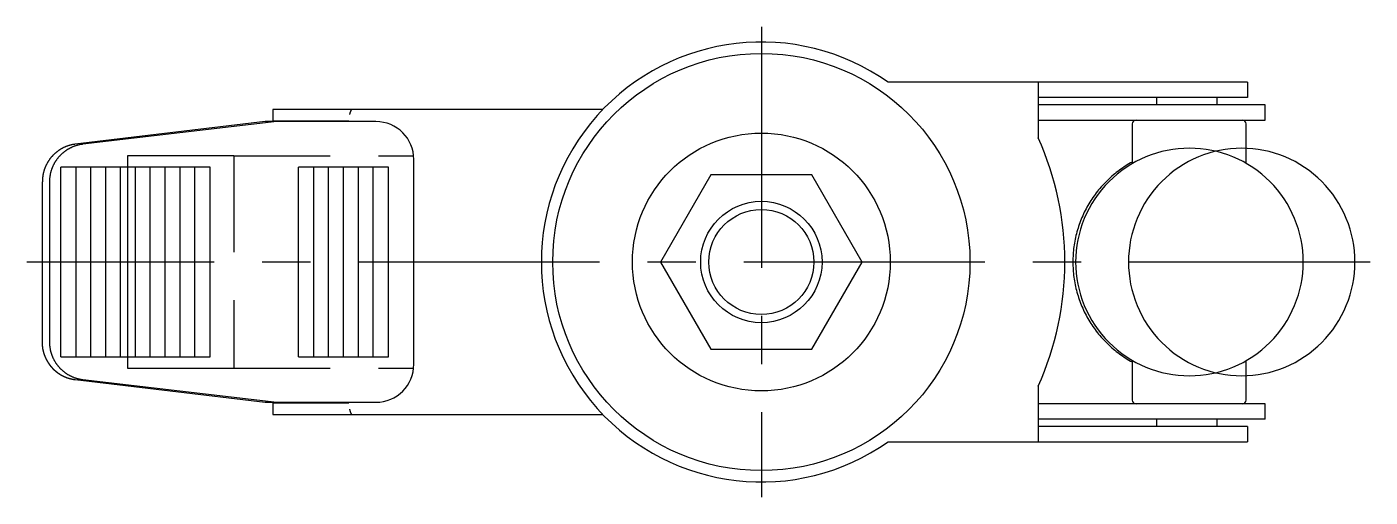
# Model space of a CAD drawing. Extents: x -122 to 80, y -330 to 31.
# Drawn here: x -96.8 to 80.2, y -31 to 31 of the extents above; entities that cross this region are included whole.
import ezdxf

# ---------------------------------------------------------------- set-up
doc = ezdxf.new("R2010")
doc.units = 0
for name, pattern in [('CENTER', [50.8, 31.75, -6.35, 6.35, -6.35]), ('DASHED', [19.05, 12.7, -6.35]), ('PHANTOM', [63.5, 31.75, -6.35, 6.35, -6.35, 6.35, -6.35])]:
    doc.linetypes.add(name, pattern=pattern)
doc.layers.get('0').update_dxf_attribs({"linetype": 'CONTINUOUS'})
doc.layers.add('CENTER', color=1, linetype='CENTER')

msp = doc.modelspace()

# ---------------------------------------------------------------- linework, layer by layer
at = {"color": 7, "linetype": 'CONTINUOUS'}
for p, q in [((64.1, 23.7), (16.71, 23.7)), ((36.5, 23.7), (36.5, 16.36)), ((64.1, 23.7), (64.1, 21.7)), ((64.1, 21.7), (36.5, 21.7)), ((52.1, 21.7), (52.1, 20.7)), ((60.1, 20.7), (60.1, 21.7)), ((-20.89, 20.11), (-64.41, 20.11)), ((-64.41, 20.11), (-64.41, 18.61)), ((66.39, 20.7), (36.5, 20.7)), ((66.39, 18.7), (66.39, 20.7)), ((-65.4, 18.51), (-90.46, 15.53)), ((-50.81, 18.51), (-65.4, 18.51)), ((-64.41, 18.61), (-54.39, 18.61)), ((36.5, 18.7), (66.39, 18.7)), ((48.89, 18.2), (48.89, 12.97)), ((63.89, 13.01), (63.89, 18.2)), ((-72.65, 12.51), (-92.35, 12.51)), ((-92.35, -12.49), (-92.35, 12.51)), ((-90.34, -12.49), (-90.34, 12.51)), ((-88.38, -12.49), (-88.38, 12.51)), ((-86.42, -12.49), (-86.42, 12.51)), ((-84.46, -12.49), (-84.46, 12.51)), ((-82.51, -12.49), (-82.51, 12.51)), ((-80.55, -12.49), (-80.55, 12.51)), ((-78.59, -12.49), (-78.59, 12.51)), ((-76.63, -12.49), (-76.63, 12.51)), ((-74.67, -12.49), (-74.67, 12.51)), ((-72.65, -12.49), (-72.65, 12.51)), ((-49.14, 12.51), (-61, 12.51)), ((-61, -12.49), (-61, 12.51)), ((-59, -12.49), (-59, 12.51)), ((-57.04, -12.49), (-57.04, 12.51)), ((-55.08, -12.49), (-55.08, 12.51)), ((-53.12, -12.49), (-53.12, 12.51)), ((-51.16, -12.49), (-51.16, 12.51)), ((-49.14, -12.49), (-49.14, 12.51)), ((-45.81, -13.49), (-45.81, 13.51)), ((-6.64, 11.5), (-13.28, 0)), ((6.64, 11.5), (-6.64, 11.5)), ((13.28, 0), (6.64, 11.5)), ((-94.82, 10.56), (-94.82, -10.54)), ((-13.28, 0), (-6.64, -11.5)), ((6.64, -11.5), (13.28, 0)), ((-6.64, -11.5), (6.64, -11.5)), ((-92.35, -12.49), (-72.65, -12.49)), ((-61, -12.49), (-49.14, -12.49)), ((48.89, -12.97), (48.89, -18.2)), ((63.89, -18.2), (63.89, -13.01)), ((-90.46, -15.5), (-65.4, -18.49)), ((36.5, -16.36), (36.5, -23.7)), ((-65.4, -18.49), (-50.81, -18.49)), ((-54.39, -18.59), (-64.41, -18.59)), ((-64.41, -18.59), (-64.41, -20.09)), ((66.39, -18.7), (36.5, -18.7)), ((66.39, -20.7), (66.39, -18.7)), ((-64.41, -20.09), (-20.92, -20.09)), ((66.39, -20.7), (36.5, -20.7)), ((52.1, -20.7), (52.1, -21.7)), ((60.1, -21.7), (60.1, -20.7)), ((64.1, -21.7), (36.5, -21.7)), ((64.1, -21.7), (64.1, -23.7)), ((16.71, -23.7), (64.1, -23.7))]:
    msp.add_line(p, q, dxfattribs=at)
at = {"color": 3, "linetype": 'PHANTOM'}
for p, q in [((-63.87, 18.51), (-89.43, 15.53)), ((-69.52, 14), (-83.55, 14)), ((-83.55, 14), (-83.55, -14)), ((-93.84, 10.56), (-93.84, -10.54)), ((-83.55, -14), (-69.52, -14)), ((-89.43, -15.5), (-63.87, -18.49))]:
    msp.add_line(p, q, dxfattribs=at)
at = {"color": 3, "linetype": 'DASHED'}
for p, q in [((-69.52, 14), (-45.84, 14)), ((-69.52, 14), (-69.52, -14)), ((-69.52, -14), (-45.84, -14))]:
    msp.add_line(p, q, dxfattribs=at)
at = {"color": 7, "linetype": 'CONTINUOUS'}
for points in [[(-53.94, 20.11, 0), (-53.94, 20.11, 0), (-53.94, 20.11, 0), (-53.95, 20.11, 0), (-53.95, 20.11, 0), (-53.95, 20.11, 0), (-53.96, 20.11, 0), (-53.96, 20.11, 0), (-53.96, 20.11, 0), (-53.97, 20.11, 0), (-53.97, 20.11, 0), (-53.97, 20.11, 0), (-53.98, 20.11, 0), (-53.98, 20.1, 0), (-53.98, 20.1, 0), (-53.98, 20.1, 0), (-53.99, 20.1, 0), (-53.99, 20.1, 0), (-53.99, 20.1, 0), (-54, 20.1, 0), (-54, 20.09, 0), (-54, 20.09, 0), (-54.01, 20.09, 0), (-54.01, 20.09, 0), (-54.01, 20.09, 0), (-54.02, 20.08, 0), (-54.02, 20.08, 0), (-54.02, 20.08, 0), (-54.02, 20.08, 0), (-54.03, 20.07, 0), (-54.03, 20.07, 0), (-54.03, 20.07, 0), (-54.04, 20.07, 0), (-54.04, 20.06, 0), (-54.04, 20.06, 0), (-54.05, 20.06, 0), (-54.05, 20.05, 0), (-54.05, 20.05, 0), (-54.05, 20.05, 0), (-54.06, 20.04, 0), (-54.06, 20.04, 0), (-54.06, 20.04, 0), (-54.07, 20.03, 0), (-54.07, 20.03, 0), (-54.07, 20.03, 0), (-54.08, 20.02, 0), (-54.08, 20.02, 0), (-54.08, 20.01, 0), (-54.08, 20.01, 0), (-54.09, 20.01, 0), (-54.09, 20, 0), (-54.09, 20, 0), (-54.1, 19.99, 0), (-54.1, 19.99, 0), (-54.1, 19.98, 0), (-54.1, 19.98, 0), (-54.11, 19.97, 0), (-54.11, 19.97, 0), (-54.11, 19.96, 0), (-54.12, 19.96, 0), (-54.12, 19.95, 0), (-54.12, 19.95, 0), (-54.12, 19.94, 0), (-54.13, 19.94, 0), (-54.13, 19.93, 0), (-54.13, 19.93, 0), (-54.14, 19.92, 0), (-54.14, 19.92, 0), (-54.14, 19.91, 0), (-54.14, 19.91, 0), (-54.15, 19.9, 0), (-54.15, 19.89, 0), (-54.15, 19.89, 0), (-54.16, 19.88, 0), (-54.16, 19.87, 0), (-54.16, 19.87, 0), (-54.16, 19.86, 0), (-54.17, 19.86, 0), (-54.17, 19.85, 0), (-54.17, 19.84, 0), (-54.17, 19.84, 0), (-54.18, 19.83, 0), (-54.18, 19.82, 0), (-54.18, 19.82, 0), (-54.18, 19.81, 0), (-54.19, 19.8, 0), (-54.19, 19.79, 0), (-54.19, 19.79, 0), (-54.19, 19.78, 0), (-54.2, 19.77, 0), (-54.2, 19.76, 0), (-54.2, 19.76, 0), (-54.2, 19.75, 0), (-54.21, 19.74, 0), (-54.21, 19.73, 0), (-54.21, 19.73, 0), (-54.22, 19.72, 0), (-54.22, 19.71, 0), (-54.22, 19.7, 0), (-54.22, 19.69, 0), (-54.22, 19.69, 0), (-54.23, 19.68, 0), (-54.23, 19.67, 0), (-54.23, 19.66, 0), (-54.23, 19.65, 0), (-54.24, 19.64, 0), (-54.24, 19.64, 0), (-54.24, 19.63, 0), (-54.24, 19.62, 0), (-54.25, 19.61, 0), (-54.25, 19.6, 0), (-54.25, 19.59, 0), (-54.25, 19.58, 0), (-54.26, 19.57, 0), (-54.26, 19.57, 0), (-54.26, 19.56, 0), (-54.26, 19.55, 0), (-54.26, 19.54, 0), (-54.27, 19.53, 0), (-54.27, 19.52, 0), (-54.27, 19.51, 0), (-54.27, 19.5, 0), (-54.28, 19.49, 0), (-54.28, 19.48, 0), (-54.28, 19.47, 0), (-54.28, 19.46, 0), (-54.28, 19.45, 0), (-54.29, 19.44, 0), (-54.29, 19.43, 0)], [(-90.44, 15.53, 0), (-90.49, 15.52, 0), (-90.55, 15.51, 0), (-90.6, 15.51, 0), (-90.66, 15.5, 0), (-90.71, 15.49, 0), (-90.77, 15.48, 0), (-90.82, 15.47, 0), (-90.88, 15.46, 0), (-90.93, 15.44, 0), (-90.99, 15.43, 0), (-91.04, 15.42, 0), (-91.1, 15.4, 0), (-91.15, 15.39, 0), (-91.2, 15.38, 0), (-91.26, 15.36, 0), (-91.31, 15.34, 0), (-91.36, 15.33, 0), (-91.42, 15.31, 0), (-91.47, 15.29, 0), (-91.52, 15.27, 0), (-91.57, 15.25, 0), (-91.63, 15.23, 0), (-91.68, 15.21, 0), (-91.73, 15.19, 0), (-91.78, 15.17, 0), (-91.83, 15.15, 0), (-91.88, 15.12, 0), (-91.93, 15.1, 0), (-91.98, 15.08, 0), (-92.04, 15.05, 0), (-92.09, 15.03, 0), (-92.13, 15, 0), (-92.18, 14.97, 0), (-92.23, 14.95, 0), (-92.28, 14.92, 0), (-92.33, 14.89, 0), (-92.38, 14.86, 0), (-92.43, 14.83, 0), (-92.47, 14.8, 0), (-92.52, 14.77, 0), (-92.57, 14.74, 0), (-92.61, 14.71, 0), (-92.66, 14.68, 0), (-92.71, 14.65, 0), (-92.75, 14.61, 0), (-92.8, 14.58, 0), (-92.84, 14.54, 0), (-92.89, 14.51, 0), (-92.93, 14.48, 0), (-92.97, 14.44, 0), (-93.02, 14.4, 0), (-93.06, 14.37, 0), (-93.1, 14.33, 0), (-93.14, 14.29, 0), (-93.18, 14.25, 0), (-93.22, 14.22, 0), (-93.27, 14.18, 0), (-93.31, 14.14, 0), (-93.34, 14.1, 0), (-93.38, 14.06, 0), (-93.42, 14.02, 0), (-93.46, 13.97, 0), (-93.5, 13.93, 0), (-93.54, 13.89, 0), (-93.57, 13.85, 0), (-93.61, 13.8, 0), (-93.65, 13.76, 0), (-93.68, 13.72, 0), (-93.72, 13.67, 0), (-93.75, 13.63, 0), (-93.78, 13.58, 0), (-93.82, 13.54, 0), (-93.85, 13.49, 0), (-93.88, 13.44, 0), (-93.91, 13.4, 0), (-93.95, 13.35, 0), (-93.98, 13.3, 0), (-94.01, 13.26, 0), (-94.04, 13.21, 0), (-94.07, 13.16, 0), (-94.1, 13.11, 0), (-94.12, 13.06, 0), (-94.15, 13.01, 0), (-94.18, 12.96, 0), (-94.2, 12.91, 0), (-94.23, 12.86, 0), (-94.26, 12.81, 0), (-94.28, 12.76, 0), (-94.3, 12.71, 0), (-94.33, 12.66, 0), (-94.35, 12.61, 0), (-94.37, 12.55, 0), (-94.4, 12.5, 0), (-94.42, 12.45, 0), (-94.44, 12.4, 0), (-94.46, 12.34, 0), (-94.48, 12.29, 0), (-94.5, 12.24, 0), (-94.52, 12.18, 0), (-94.53, 12.13, 0), (-94.55, 12.07, 0), (-94.57, 12.02, 0), (-94.58, 11.96, 0), (-94.6, 11.91, 0), (-94.61, 11.86, 0), (-94.63, 11.8, 0), (-94.64, 11.74, 0), (-94.65, 11.69, 0), (-94.67, 11.63, 0), (-94.68, 11.58, 0), (-94.69, 11.52, 0), (-94.7, 11.47, 0), (-94.71, 11.41, 0), (-94.72, 11.35, 0), (-94.73, 11.3, 0), (-94.73, 11.24, 0), (-94.74, 11.19, 0), (-94.75, 11.13, 0), (-94.75, 11.07, 0), (-94.76, 11.02, 0), (-94.76, 10.96, 0), (-94.77, 10.9, 0), (-94.77, 10.85, 0), (-94.77, 10.79, 0), (-94.78, 10.73, 0), (-94.78, 10.67, 0), (-94.78, 10.62, 0), (-94.78, 10.56, 0)], [(56.43, -15, 0), (57.17, -14.98, 0), (57.9, -14.93, 0), (58.63, -14.84, 0), (59.36, -14.71, 0), (60.08, -14.55, 0), (60.79, -14.35, 0), (61.49, -14.12, 0), (62.17, -13.86, 0), (62.85, -13.56, 0), (63.5, -13.23, 0), (64.14, -12.87, 0), (64.77, -12.47, 0), (65.37, -12.05, 0), (65.95, -11.6, 0), (66.51, -11.11, 0), (67.04, -10.61, 0), (67.55, -10.07, 0), (68.03, -9.52, 0), (68.48, -8.94, 0), (68.9, -8.33, 0), (69.3, -7.71, 0), (69.66, -7.07, 0), (69.99, -6.41, 0), (70.29, -5.74, 0), (70.56, -5.05, 0), (70.79, -4.35, 0), (70.98, -3.64, 0), (71.14, -2.93, 0), (71.27, -2.2, 0), (71.36, -1.47, 0), (71.41, -0.74, 0), (71.43, 0, 0), (71.41, 0.74, 0), (71.36, 1.47, 0), (71.27, 2.2, 0), (71.14, 2.93, 0), (70.98, 3.64, 0), (70.79, 4.35, 0), (70.56, 5.05, 0), (70.29, 5.74, 0), (69.99, 6.41, 0), (69.66, 7.07, 0), (69.3, 7.71, 0), (68.9, 8.33, 0), (68.48, 8.94, 0), (68.03, 9.52, 0), (67.55, 10.07, 0), (67.04, 10.61, 0), (66.51, 11.11, 0), (65.95, 11.6, 0), (65.37, 12.05, 0), (64.77, 12.47, 0), (64.14, 12.87, 0), (63.5, 13.23, 0), (62.85, 13.56, 0), (62.17, 13.86, 0), (61.49, 14.12, 0), (60.79, 14.35, 0), (60.08, 14.55, 0), (59.36, 14.71, 0), (58.63, 14.84, 0), (57.9, 14.93, 0), (57.17, 14.98, 0), (56.43, 15, 0), (55.7, 14.98, 0), (54.96, 14.93, 0), (54.23, 14.84, 0), (53.51, 14.71, 0), (52.79, 14.55, 0), (52.08, 14.35, 0), (51.38, 14.12, 0), (50.69, 13.86, 0), (50.02, 13.56, 0), (49.36, 13.23, 0), (48.72, 12.87, 0), (48.1, 12.47, 0), (47.5, 12.05, 0), (46.92, 11.6, 0), (46.36, 11.11, 0), (45.83, 10.61, 0), (45.32, 10.07, 0), (44.84, 9.52, 0), (44.38, 8.94, 0), (43.96, 8.33, 0), (43.57, 7.71, 0), (43.2, 7.07, 0), (42.87, 6.41, 0), (42.57, 5.74, 0), (42.31, 5.05, 0), (42.08, 4.35, 0), (41.88, 3.64, 0), (41.72, 2.93, 0), (41.59, 2.2, 0), (41.5, 1.47, 0), (41.45, 0.74, 0), (41.43, 0, 0), (41.45, -0.74, 0), (41.5, -1.47, 0), (41.59, -2.2, 0), (41.72, -2.93, 0), (41.88, -3.64, 0), (42.08, -4.35, 0), (42.31, -5.05, 0), (42.57, -5.74, 0), (42.87, -6.41, 0), (43.2, -7.07, 0), (43.57, -7.71, 0), (43.96, -8.33, 0), (44.38, -8.94, 0), (44.84, -9.52, 0), (45.32, -10.07, 0), (45.83, -10.61, 0), (46.36, -11.11, 0), (46.92, -11.6, 0), (47.5, -12.05, 0), (48.1, -12.47, 0), (48.72, -12.87, 0), (49.36, -13.23, 0), (50.02, -13.56, 0), (50.69, -13.86, 0), (51.38, -14.12, 0), (52.08, -14.35, 0), (52.79, -14.55, 0), (53.51, -14.71, 0), (54.23, -14.84, 0), (54.96, -14.93, 0), (55.7, -14.98, 0), (56.43, -15, 0)], [(48.89, 13.18, 0), (48.67, 13.06, 0), (48.45, 12.93, 0), (48.24, 12.8, 0), (48.03, 12.67, 0), (47.81, 12.53, 0), (47.61, 12.39, 0), (47.4, 12.25, 0), (47.2, 12.1, 0), (46.99, 11.95, 0), (46.79, 11.8, 0), (46.6, 11.64, 0), (46.4, 11.48, 0), (46.21, 11.32, 0), (46.02, 11.15, 0), (45.84, 10.98, 0), (45.66, 10.81, 0), (45.48, 10.63, 0), (45.3, 10.45, 0), (45.13, 10.27, 0), (44.96, 10.09, 0), (44.79, 9.9, 0), (44.62, 9.71, 0), (44.46, 9.52, 0), (44.31, 9.32, 0), (44.15, 9.12, 0), (44, 8.92, 0), (43.85, 8.72, 0), (43.71, 8.51, 0), (43.57, 8.3, 0), (43.43, 8.09, 0), (43.3, 7.88, 0), (43.16, 7.67, 0), (43.04, 7.45, 0), (42.92, 7.23, 0), (42.8, 7.01, 0), (42.68, 6.78, 0), (42.57, 6.56, 0), (42.46, 6.33, 0), (42.36, 6.1, 0), (42.26, 5.87, 0), (42.16, 5.64, 0), (42.07, 5.41, 0), (41.98, 5.17, 0), (41.89, 4.93, 0), (41.81, 4.7, 0), (41.74, 4.46, 0), (41.66, 4.22, 0), (41.59, 3.97, 0), (41.53, 3.73, 0), (41.47, 3.49, 0), (41.41, 3.24, 0), (41.36, 3, 0), (41.31, 2.75, 0), (41.27, 2.5, 0), (41.23, 2.25, 0), (41.19, 2.01, 0), (41.16, 1.76, 0), (41.13, 1.51, 0), (41.11, 1.26, 0), (41.09, 1, 0), (41.08, 0.75, 0), (41.07, 0.5, 0), (41.06, 0.25, 0), (41.06, 0, 0), (41.06, -0.25, 0), (41.07, -0.5, 0), (41.08, -0.75, 0), (41.09, -1, 0), (41.11, -1.26, 0), (41.13, -1.51, 0), (41.16, -1.76, 0), (41.19, -2.01, 0), (41.23, -2.25, 0), (41.27, -2.5, 0), (41.31, -2.75, 0), (41.36, -3, 0), (41.41, -3.24, 0), (41.47, -3.49, 0), (41.53, -3.73, 0), (41.59, -3.97, 0), (41.66, -4.22, 0), (41.74, -4.46, 0), (41.81, -4.7, 0), (41.89, -4.93, 0), (41.98, -5.17, 0), (42.07, -5.41, 0), (42.16, -5.64, 0), (42.26, -5.87, 0), (42.36, -6.1, 0), (42.46, -6.33, 0), (42.57, -6.56, 0), (42.68, -6.78, 0), (42.8, -7.01, 0), (42.92, -7.23, 0), (43.04, -7.45, 0), (43.16, -7.67, 0), (43.3, -7.88, 0), (43.43, -8.09, 0), (43.57, -8.3, 0), (43.71, -8.51, 0), (43.85, -8.72, 0), (44, -8.92, 0), (44.15, -9.12, 0), (44.31, -9.32, 0), (44.46, -9.52, 0), (44.62, -9.71, 0), (44.79, -9.9, 0), (44.96, -10.09, 0), (45.13, -10.27, 0), (45.3, -10.45, 0), (45.48, -10.63, 0), (45.66, -10.81, 0), (45.84, -10.98, 0), (46.02, -11.15, 0), (46.21, -11.32, 0), (46.4, -11.48, 0), (46.6, -11.64, 0), (46.79, -11.8, 0), (46.99, -11.95, 0), (47.2, -12.1, 0), (47.4, -12.25, 0), (47.61, -12.39, 0), (47.81, -12.53, 0), (48.03, -12.67, 0), (48.24, -12.8, 0), (48.45, -12.93, 0), (48.67, -13.06, 0), (48.89, -13.18, 0)], [(-54.29, -19.41, 0), (-54.29, -19.42, 0), (-54.28, -19.43, 0), (-54.28, -19.44, 0), (-54.28, -19.45, 0), (-54.28, -19.46, 0), (-54.28, -19.47, 0), (-54.27, -19.48, 0), (-54.27, -19.49, 0), (-54.27, -19.5, 0), (-54.27, -19.51, 0), (-54.26, -19.51, 0), (-54.26, -19.52, 0), (-54.26, -19.53, 0), (-54.26, -19.54, 0), (-54.26, -19.55, 0), (-54.25, -19.56, 0), (-54.25, -19.57, 0), (-54.25, -19.58, 0), (-54.25, -19.59, 0), (-54.24, -19.6, 0), (-54.24, -19.6, 0), (-54.24, -19.61, 0), (-54.24, -19.62, 0), (-54.23, -19.63, 0), (-54.23, -19.64, 0), (-54.23, -19.65, 0), (-54.23, -19.66, 0), (-54.22, -19.66, 0), (-54.22, -19.67, 0), (-54.22, -19.68, 0), (-54.22, -19.69, 0), (-54.22, -19.7, 0), (-54.21, -19.7, 0), (-54.21, -19.71, 0), (-54.21, -19.72, 0), (-54.2, -19.73, 0), (-54.2, -19.73, 0), (-54.2, -19.74, 0), (-54.2, -19.75, 0), (-54.19, -19.76, 0), (-54.19, -19.76, 0), (-54.19, -19.77, 0), (-54.19, -19.78, 0), (-54.18, -19.79, 0), (-54.18, -19.79, 0), (-54.18, -19.8, 0), (-54.18, -19.81, 0), (-54.17, -19.81, 0), (-54.17, -19.82, 0), (-54.17, -19.83, 0), (-54.17, -19.83, 0), (-54.16, -19.84, 0), (-54.16, -19.85, 0), (-54.16, -19.85, 0), (-54.16, -19.86, 0), (-54.15, -19.86, 0), (-54.15, -19.87, 0), (-54.15, -19.88, 0), (-54.14, -19.88, 0), (-54.14, -19.89, 0), (-54.14, -19.89, 0), (-54.14, -19.9, 0), (-54.13, -19.91, 0), (-54.13, -19.91, 0), (-54.13, -19.92, 0), (-54.12, -19.92, 0), (-54.12, -19.93, 0), (-54.12, -19.93, 0), (-54.12, -19.94, 0), (-54.11, -19.94, 0), (-54.11, -19.95, 0), (-54.11, -19.95, 0), (-54.1, -19.96, 0), (-54.1, -19.96, 0), (-54.1, -19.97, 0), (-54.1, -19.97, 0), (-54.09, -19.98, 0), (-54.09, -19.98, 0), (-54.09, -19.98, 0), (-54.08, -19.99, 0), (-54.08, -19.99, 0), (-54.08, -20, 0), (-54.08, -20, 0), (-54.07, -20, 0), (-54.07, -20.01, 0), (-54.07, -20.01, 0), (-54.06, -20.01, 0), (-54.06, -20.02, 0), (-54.06, -20.02, 0), (-54.05, -20.03, 0), (-54.05, -20.03, 0), (-54.05, -20.03, 0), (-54.05, -20.03, 0), (-54.04, -20.04, 0), (-54.04, -20.04, 0), (-54.04, -20.04, 0), (-54.03, -20.05, 0), (-54.03, -20.05, 0), (-54.03, -20.05, 0), (-54.02, -20.05, 0), (-54.02, -20.06, 0), (-54.02, -20.06, 0), (-54.02, -20.06, 0), (-54.01, -20.06, 0), (-54.01, -20.07, 0), (-54.01, -20.07, 0), (-54, -20.07, 0), (-54, -20.07, 0), (-54, -20.07, 0), (-53.99, -20.07, 0), (-53.99, -20.08, 0), (-53.99, -20.08, 0), (-53.98, -20.08, 0), (-53.98, -20.08, 0), (-53.98, -20.08, 0), (-53.98, -20.08, 0), (-53.97, -20.08, 0), (-53.97, -20.08, 0), (-53.97, -20.09, 0), (-53.96, -20.09, 0), (-53.96, -20.09, 0), (-53.96, -20.09, 0), (-53.95, -20.09, 0), (-53.95, -20.09, 0), (-53.95, -20.09, 0), (-53.94, -20.09, 0), (-53.94, -20.09, 0), (-53.94, -20.09, 0)]]:
    msp.add_polyline3d(points, dxfattribs=at)
at = {"color": 3, "linetype": 'PHANTOM'}
for points in [[(-89.43, 15.53, 0), (-89.48, 15.52, 0), (-89.54, 15.51, 0), (-89.59, 15.5, 0), (-89.65, 15.5, 0), (-89.71, 15.49, 0), (-89.76, 15.48, 0), (-89.82, 15.47, 0), (-89.87, 15.45, 0), (-89.93, 15.44, 0), (-89.98, 15.43, 0), (-90.04, 15.42, 0), (-90.1, 15.4, 0), (-90.15, 15.39, 0), (-90.2, 15.37, 0), (-90.26, 15.36, 0), (-90.31, 15.34, 0), (-90.37, 15.32, 0), (-90.42, 15.31, 0), (-90.48, 15.29, 0), (-90.53, 15.27, 0), (-90.58, 15.25, 0), (-90.64, 15.23, 0), (-90.69, 15.21, 0), (-90.74, 15.19, 0), (-90.79, 15.17, 0), (-90.85, 15.14, 0), (-90.9, 15.12, 0), (-90.95, 15.1, 0), (-91, 15.07, 0), (-91.05, 15.05, 0), (-91.1, 15.02, 0), (-91.15, 15, 0), (-91.2, 14.97, 0), (-91.25, 14.94, 0), (-91.3, 14.92, 0), (-91.35, 14.89, 0), (-91.4, 14.86, 0), (-91.45, 14.83, 0), (-91.5, 14.8, 0), (-91.55, 14.77, 0), (-91.59, 14.74, 0), (-91.64, 14.71, 0), (-91.69, 14.67, 0), (-91.73, 14.64, 0), (-91.78, 14.61, 0), (-91.83, 14.57, 0), (-91.87, 14.54, 0), (-91.92, 14.51, 0), (-91.96, 14.47, 0), (-92.01, 14.44, 0), (-92.05, 14.4, 0), (-92.09, 14.36, 0), (-92.14, 14.33, 0), (-92.18, 14.29, 0), (-92.22, 14.25, 0), (-92.26, 14.21, 0), (-92.3, 14.17, 0), (-92.34, 14.13, 0), (-92.38, 14.09, 0), (-92.42, 14.05, 0), (-92.46, 14.01, 0), (-92.5, 13.97, 0), (-92.54, 13.93, 0), (-92.58, 13.89, 0), (-92.62, 13.84, 0), (-92.65, 13.8, 0), (-92.69, 13.76, 0), (-92.73, 13.71, 0), (-92.76, 13.67, 0), (-92.8, 13.62, 0), (-92.83, 13.58, 0), (-92.86, 13.53, 0), (-92.9, 13.49, 0), (-92.93, 13.44, 0), (-92.96, 13.39, 0), (-93, 13.35, 0), (-93.03, 13.3, 0), (-93.06, 13.25, 0), (-93.09, 13.2, 0), (-93.12, 13.16, 0), (-93.15, 13.11, 0), (-93.18, 13.06, 0), (-93.2, 13.01, 0), (-93.23, 12.96, 0), (-93.26, 12.91, 0), (-93.28, 12.86, 0), (-93.31, 12.81, 0), (-93.34, 12.76, 0), (-93.36, 12.71, 0), (-93.38, 12.65, 0), (-93.41, 12.6, 0), (-93.43, 12.55, 0), (-93.45, 12.5, 0), (-93.47, 12.45, 0), (-93.5, 12.39, 0), (-93.52, 12.34, 0), (-93.54, 12.29, 0), (-93.56, 12.23, 0), (-93.57, 12.18, 0), (-93.59, 12.13, 0), (-93.61, 12.07, 0), (-93.63, 12.02, 0), (-93.64, 11.96, 0), (-93.66, 11.91, 0), (-93.67, 11.85, 0), (-93.69, 11.8, 0), (-93.7, 11.74, 0), (-93.71, 11.69, 0), (-93.73, 11.63, 0), (-93.74, 11.58, 0), (-93.75, 11.52, 0), (-93.76, 11.47, 0), (-93.77, 11.41, 0), (-93.78, 11.35, 0), (-93.79, 11.3, 0), (-93.8, 11.24, 0), (-93.8, 11.18, 0), (-93.81, 11.13, 0), (-93.82, 11.07, 0), (-93.82, 11.01, 0), (-93.83, 10.96, 0), (-93.83, 10.9, 0), (-93.83, 10.84, 0), (-93.84, 10.79, 0), (-93.84, 10.73, 0), (-93.84, 10.67, 0), (-93.84, 10.62, 0), (-93.84, 10.56, 0)], [(63.32, -15, 0), (64.05, -14.98, 0), (64.79, -14.93, 0), (65.51, -14.84, 0), (66.23, -14.71, 0), (66.95, -14.55, 0), (67.65, -14.35, 0), (68.35, -14.12, 0), (69.03, -13.86, 0), (69.7, -13.56, 0), (70.36, -13.23, 0), (71, -12.87, 0), (71.61, -12.47, 0), (72.21, -12.05, 0), (72.79, -11.6, 0), (73.35, -11.11, 0), (73.88, -10.61, 0), (74.38, -10.07, 0), (74.86, -9.52, 0), (75.31, -8.94, 0), (75.73, -8.33, 0), (76.12, -7.71, 0), (76.49, -7.07, 0), (76.81, -6.41, 0), (77.11, -5.74, 0), (77.38, -5.05, 0), (77.6, -4.35, 0), (77.8, -3.64, 0), (77.96, -2.93, 0), (78.09, -2.2, 0), (78.18, -1.47, 0), (78.23, -0.74, 0), (78.25, 0, 0), (78.23, 0.74, 0), (78.18, 1.47, 0), (78.09, 2.2, 0), (77.96, 2.93, 0), (77.8, 3.64, 0), (77.6, 4.35, 0), (77.38, 5.05, 0), (77.11, 5.74, 0), (76.81, 6.41, 0), (76.49, 7.07, 0), (76.12, 7.71, 0), (75.73, 8.33, 0), (75.31, 8.94, 0), (74.86, 9.52, 0), (74.38, 10.07, 0), (73.88, 10.61, 0), (73.35, 11.11, 0), (72.79, 11.6, 0), (72.21, 12.05, 0), (71.61, 12.47, 0), (71, 12.87, 0), (70.36, 13.23, 0), (69.7, 13.56, 0), (69.03, 13.86, 0), (68.35, 14.12, 0), (67.65, 14.35, 0), (66.95, 14.55, 0), (66.23, 14.71, 0), (65.51, 14.84, 0), (64.79, 14.93, 0), (64.05, 14.98, 0), (63.32, 15, 0), (62.59, 14.98, 0), (61.86, 14.93, 0), (61.13, 14.84, 0), (60.41, 14.71, 0), (59.7, 14.55, 0), (58.99, 14.35, 0), (58.29, 14.12, 0), (57.61, 13.86, 0), (56.94, 13.56, 0), (56.29, 13.23, 0), (55.65, 12.87, 0), (55.03, 12.47, 0), (54.43, 12.05, 0), (53.85, 11.6, 0), (53.3, 11.11, 0), (52.77, 10.61, 0), (52.26, 10.07, 0), (51.78, 9.52, 0), (51.33, 8.94, 0), (50.91, 8.33, 0), (50.52, 7.71, 0), (50.16, 7.07, 0), (49.83, 6.41, 0), (49.53, 5.74, 0), (49.27, 5.05, 0), (49.04, 4.35, 0), (48.84, 3.64, 0), (48.68, 2.93, 0), (48.56, 2.2, 0), (48.47, 1.47, 0), (48.41, 0.74, 0), (48.4, 0, 0), (48.41, -0.74, 0), (48.47, -1.47, 0), (48.56, -2.2, 0), (48.68, -2.93, 0), (48.84, -3.64, 0), (49.04, -4.35, 0), (49.27, -5.05, 0), (49.53, -5.74, 0), (49.83, -6.41, 0), (50.16, -7.07, 0), (50.52, -7.71, 0), (50.91, -8.33, 0), (51.33, -8.94, 0), (51.78, -9.52, 0), (52.26, -10.07, 0), (52.77, -10.61, 0), (53.3, -11.11, 0), (53.85, -11.6, 0), (54.43, -12.05, 0), (55.03, -12.47, 0), (55.65, -12.87, 0), (56.29, -13.23, 0), (56.94, -13.56, 0), (57.61, -13.86, 0), (58.29, -14.12, 0), (58.99, -14.35, 0), (59.7, -14.55, 0), (60.41, -14.71, 0), (61.13, -14.84, 0), (61.86, -14.93, 0), (62.59, -14.98, 0), (63.32, -15, 0)], [(-93.84, -10.54, 0), (-93.84, -10.59, 0), (-93.84, -10.65, 0), (-93.84, -10.71, 0), (-93.84, -10.77, 0), (-93.83, -10.82, 0), (-93.83, -10.88, 0), (-93.83, -10.94, 0), (-93.82, -10.99, 0), (-93.82, -11.05, 0), (-93.81, -11.11, 0), (-93.8, -11.16, 0), (-93.8, -11.22, 0), (-93.79, -11.27, 0), (-93.78, -11.33, 0), (-93.77, -11.39, 0), (-93.76, -11.44, 0), (-93.75, -11.5, 0), (-93.74, -11.55, 0), (-93.73, -11.61, 0), (-93.71, -11.66, 0), (-93.7, -11.72, 0), (-93.69, -11.78, 0), (-93.67, -11.83, 0), (-93.66, -11.89, 0), (-93.64, -11.94, 0), (-93.63, -11.99, 0), (-93.61, -12.05, 0), (-93.59, -12.1, 0), (-93.57, -12.16, 0), (-93.56, -12.21, 0), (-93.54, -12.26, 0), (-93.52, -12.32, 0), (-93.5, -12.37, 0), (-93.47, -12.42, 0), (-93.45, -12.47, 0), (-93.43, -12.53, 0), (-93.41, -12.58, 0), (-93.38, -12.63, 0), (-93.36, -12.68, 0), (-93.34, -12.73, 0), (-93.31, -12.78, 0), (-93.28, -12.84, 0), (-93.26, -12.89, 0), (-93.23, -12.94, 0), (-93.2, -12.99, 0), (-93.18, -13.03, 0), (-93.15, -13.08, 0), (-93.12, -13.13, 0), (-93.09, -13.18, 0), (-93.06, -13.23, 0), (-93.03, -13.28, 0), (-93, -13.32, 0), (-92.96, -13.37, 0), (-92.93, -13.42, 0), (-92.9, -13.46, 0), (-92.86, -13.51, 0), (-92.83, -13.56, 0), (-92.8, -13.6, 0), (-92.76, -13.65, 0), (-92.73, -13.69, 0), (-92.69, -13.73, 0), (-92.65, -13.78, 0), (-92.62, -13.82, 0), (-92.58, -13.86, 0), (-92.54, -13.9, 0), (-92.5, -13.95, 0), (-92.46, -13.99, 0), (-92.42, -14.03, 0), (-92.38, -14.07, 0), (-92.34, -14.11, 0), (-92.3, -14.15, 0), (-92.26, -14.19, 0), (-92.22, -14.23, 0), (-92.18, -14.26, 0), (-92.14, -14.3, 0), (-92.09, -14.34, 0), (-92.05, -14.38, 0), (-92.01, -14.41, 0), (-91.96, -14.45, 0), (-91.92, -14.48, 0), (-91.87, -14.52, 0), (-91.83, -14.55, 0), (-91.78, -14.59, 0), (-91.73, -14.62, 0), (-91.69, -14.65, 0), (-91.64, -14.68, 0), (-91.59, -14.71, 0), (-91.55, -14.75, 0), (-91.5, -14.78, 0), (-91.45, -14.81, 0), (-91.4, -14.84, 0), (-91.35, -14.86, 0), (-91.3, -14.89, 0), (-91.25, -14.92, 0), (-91.2, -14.95, 0), (-91.15, -14.97, 0), (-91.1, -15, 0), (-91.05, -15.02, 0), (-91, -15.05, 0), (-90.95, -15.07, 0), (-90.9, -15.1, 0), (-90.85, -15.12, 0), (-90.79, -15.14, 0), (-90.74, -15.16, 0), (-90.69, -15.19, 0), (-90.64, -15.21, 0), (-90.58, -15.23, 0), (-90.53, -15.25, 0), (-90.48, -15.27, 0), (-90.42, -15.28, 0), (-90.37, -15.3, 0), (-90.31, -15.32, 0), (-90.26, -15.33, 0), (-90.2, -15.35, 0), (-90.15, -15.37, 0), (-90.1, -15.38, 0), (-90.04, -15.39, 0), (-89.98, -15.41, 0), (-89.93, -15.42, 0), (-89.87, -15.43, 0), (-89.82, -15.44, 0), (-89.76, -15.45, 0), (-89.71, -15.46, 0), (-89.65, -15.47, 0), (-89.59, -15.48, 0), (-89.54, -15.49, 0), (-89.48, -15.5, 0), (-89.43, -15.5, 0)]]:
    msp.add_polyline3d(points, dxfattribs=at)
at = {"color": 7}
msp.add_polyline3d([(-94.82, -10.54, 0), (-94.82, -10.55, 0), (-94.82, -10.55, 0), (-94.82, -10.56, 0), (-94.82, -10.57, 0), (-94.82, -10.58, 0), (-94.82, -10.59, 0), (-94.82, -10.59, 0), (-94.82, -10.6, 0), (-94.82, -10.61, 0), (-94.82, -10.62, 0), (-94.82, -10.63, 0), (-94.82, -10.63, 0), (-94.82, -10.64, 0), (-94.82, -10.65, 0), (-94.82, -10.66, 0), (-94.82, -10.67, 0), (-94.82, -10.68, 0), (-94.82, -10.68, 0), (-94.82, -10.69, 0), (-94.82, -10.7, 0), (-94.82, -10.71, 0), (-94.82, -10.72, 0), (-94.82, -10.72, 0), (-94.82, -10.73, 0), (-94.82, -10.74, 0), (-94.82, -10.75, 0), (-94.82, -10.76, 0), (-94.82, -10.76, 0), (-94.81, -10.77, 0), (-94.81, -10.78, 0), (-94.81, -10.79, 0), (-94.81, -10.8, 0), (-94.81, -10.8, 0), (-94.81, -10.81, 0), (-94.81, -10.82, 0), (-94.81, -10.83, 0), (-94.81, -10.84, 0), (-94.81, -10.84, 0), (-94.81, -10.85, 0), (-94.81, -10.86, 0), (-94.81, -10.87, 0), (-94.81, -10.88, 0), (-94.81, -10.88, 0), (-94.81, -10.89, 0), (-94.81, -10.9, 0), (-94.81, -10.91, 0), (-94.81, -10.92, 0), (-94.81, -10.93, 0), (-94.8, -10.93, 0), (-94.8, -10.94, 0), (-94.8, -10.95, 0), (-94.8, -10.96, 0), (-94.8, -10.97, 0), (-94.8, -10.97, 0), (-94.8, -10.98, 0), (-94.8, -10.99, 0), (-94.8, -11, 0), (-94.8, -11.01, 0), (-94.8, -11.01, 0), (-94.8, -11.02, 0), (-94.8, -11.03, 0), (-94.8, -11.04, 0), (-94.79, -11.05, 0), (-94.79, -11.05, 0), (-94.79, -11.06, 0), (-94.79, -11.07, 0), (-94.79, -11.08, 0), (-94.79, -11.09, 0), (-94.79, -11.09, 0), (-94.79, -11.1, 0), (-94.79, -11.11, 0), (-94.79, -11.12, 0), (-94.79, -11.13, 0), (-94.79, -11.13, 0), (-94.78, -11.14, 0), (-94.78, -11.15, 0), (-94.78, -11.16, 0), (-94.78, -11.17, 0), (-94.78, -11.17, 0), (-94.78, -11.18, 0), (-94.78, -11.19, 0), (-94.78, -11.2, 0), (-94.78, -11.21, 0), (-94.78, -11.21, 0), (-94.77, -11.22, 0), (-94.77, -11.23, 0), (-94.77, -11.24, 0), (-94.77, -11.25, 0), (-94.77, -11.25, 0), (-94.77, -11.26, 0), (-94.77, -11.27, 0), (-94.77, -11.28, 0), (-94.76, -11.29, 0), (-94.76, -11.29, 0), (-94.76, -11.3, 0), (-94.76, -11.31, 0), (-94.76, -11.32, 0), (-94.76, -11.33, 0), (-94.76, -11.33, 0), (-94.76, -11.34, 0), (-94.75, -11.35, 0), (-94.75, -11.36, 0), (-94.75, -11.37, 0), (-94.75, -11.37, 0), (-94.75, -11.38, 0), (-94.75, -11.39, 0), (-94.75, -11.4, 0), (-94.75, -11.41, 0), (-94.74, -11.41, 0), (-94.74, -11.42, 0), (-94.74, -11.43, 0), (-94.74, -11.44, 0), (-94.74, -11.44, 0), (-94.74, -11.45, 0), (-94.74, -11.46, 0), (-94.73, -11.47, 0), (-94.73, -11.48, 0), (-94.73, -11.48, 0), (-94.73, -11.49, 0), (-94.73, -11.5, 0), (-94.73, -11.51, 0), (-94.72, -11.52, 0), (-94.72, -11.52, 0), (-94.72, -11.53, 0), (-94.72, -11.54, 0), (-94.72, -11.55, 0), (-94.72, -11.56, 0), (-94.72, -11.56, 0), (-94.71, -11.57, 0), (-94.71, -11.58, 0), (-94.71, -11.59, 0), (-94.71, -11.6, 0), (-94.71, -11.6, 0), (-94.71, -11.61, 0), (-94.7, -11.62, 0), (-94.7, -11.63, 0), (-94.7, -11.63, 0), (-94.7, -11.64, 0), (-94.7, -11.65, 0), (-94.69, -11.66, 0), (-94.69, -11.67, 0), (-94.69, -11.67, 0), (-94.69, -11.68, 0), (-94.69, -11.69, 0), (-94.69, -11.7, 0), (-94.68, -11.71, 0), (-94.68, -11.71, 0), (-94.68, -11.72, 0), (-94.68, -11.73, 0), (-94.68, -11.74, 0), (-94.67, -11.74, 0), (-94.67, -11.75, 0), (-94.67, -11.76, 0), (-94.67, -11.77, 0), (-94.67, -11.78, 0), (-94.66, -11.78, 0), (-94.66, -11.79, 0), (-94.66, -11.8, 0), (-94.66, -11.81, 0), (-94.66, -11.81, 0), (-94.65, -11.82, 0), (-94.65, -11.83, 0), (-94.65, -11.84, 0), (-94.65, -11.85, 0), (-94.65, -11.85, 0), (-94.64, -11.86, 0), (-94.64, -11.87, 0), (-94.64, -11.88, 0), (-94.64, -11.89, 0), (-94.64, -11.89, 0), (-94.63, -11.9, 0), (-94.63, -11.91, 0), (-94.63, -11.92, 0), (-94.63, -11.92, 0), (-94.62, -11.93, 0), (-94.62, -11.94, 0), (-94.62, -11.95, 0), (-94.62, -11.95, 0), (-94.62, -11.96, 0), (-94.61, -11.97, 0), (-94.61, -11.98, 0), (-94.61, -11.99, 0), (-94.61, -11.99, 0), (-94.6, -12, 0), (-94.6, -12.01, 0), (-94.6, -12.02, 0), (-94.6, -12.02, 0), (-94.59, -12.03, 0), (-94.59, -12.04, 0), (-94.59, -12.05, 0), (-94.59, -12.06, 0), (-94.59, -12.06, 0), (-94.58, -12.07, 0), (-94.58, -12.08, 0), (-94.58, -12.09, 0), (-94.58, -12.09, 0), (-94.57, -12.1, 0), (-94.57, -12.11, 0), (-94.57, -12.12, 0), (-94.57, -12.12, 0), (-94.56, -12.13, 0), (-94.56, -12.14, 0), (-94.56, -12.15, 0), (-94.56, -12.15, 0), (-94.55, -12.16, 0), (-94.55, -12.17, 0), (-94.55, -12.18, 0), (-94.54, -12.19, 0), (-94.54, -12.19, 0), (-94.54, -12.2, 0), (-94.54, -12.21, 0), (-94.53, -12.22, 0), (-94.53, -12.22, 0), (-94.53, -12.23, 0), (-94.53, -12.24, 0), (-94.52, -12.25, 0), (-94.52, -12.25, 0), (-94.52, -12.26, 0), (-94.52, -12.27, 0), (-94.51, -12.28, 0), (-94.51, -12.28, 0), (-94.51, -12.29, 0), (-94.5, -12.3, 0), (-94.5, -12.31, 0), (-94.5, -12.31, 0), (-94.5, -12.32, 0), (-94.49, -12.33, 0), (-94.49, -12.34, 0), (-94.49, -12.34, 0), (-94.48, -12.35, 0), (-94.48, -12.36, 0), (-94.48, -12.37, 0), (-94.48, -12.37, 0), (-94.47, -12.38, 0), (-94.47, -12.39, 0), (-94.47, -12.4, 0), (-94.46, -12.4, 0), (-94.46, -12.41, 0), (-94.46, -12.42, 0), (-94.45, -12.43, 0), (-94.45, -12.43, 0), (-94.45, -12.44, 0), (-94.45, -12.45, 0), (-94.44, -12.46, 0), (-94.44, -12.46, 0), (-94.44, -12.47, 0), (-94.43, -12.48, 0), (-94.43, -12.49, 0), (-94.43, -12.49, 0), (-94.42, -12.5, 0), (-94.42, -12.51, 0), (-94.42, -12.52, 0), (-94.41, -12.52, 0), (-94.41, -12.53, 0), (-94.41, -12.54, 0), (-94.4, -12.55, 0), (-94.4, -12.55, 0), (-94.4, -12.56, 0), (-94.39, -12.57, 0), (-94.39, -12.58, 0), (-94.39, -12.58, 0), (-94.39, -12.59, 0), (-94.38, -12.6, 0), (-94.38, -12.6, 0), (-94.38, -12.61, 0), (-94.37, -12.62, 0), (-94.37, -12.63, 0), (-94.37, -12.63, 0), (-94.36, -12.64, 0), (-94.36, -12.65, 0), (-94.36, -12.66, 0), (-94.35, -12.66, 0), (-94.35, -12.67, 0), (-94.35, -12.68, 0), (-94.34, -12.69, 0), (-94.34, -12.69, 0), (-94.33, -12.7, 0), (-94.33, -12.71, 0), (-94.33, -12.71, 0), (-94.32, -12.72, 0), (-94.32, -12.73, 0), (-94.32, -12.74, 0), (-94.31, -12.74, 0), (-94.31, -12.75, 0), (-94.31, -12.76, 0), (-94.3, -12.77, 0), (-94.3, -12.77, 0), (-94.3, -12.78, 0), (-94.29, -12.79, 0), (-94.29, -12.79, 0), (-94.29, -12.8, 0), (-94.28, -12.81, 0), (-94.28, -12.82, 0), (-94.27, -12.82, 0), (-94.27, -12.83, 0), (-94.27, -12.84, 0), (-94.26, -12.84, 0), (-94.26, -12.85, 0), (-94.26, -12.86, 0), (-94.25, -12.87, 0), (-94.25, -12.87, 0), (-94.25, -12.88, 0), (-94.24, -12.89, 0), (-94.24, -12.89, 0), (-94.23, -12.9, 0), (-94.23, -12.91, 0), (-94.23, -12.92, 0), (-94.22, -12.92, 0), (-94.22, -12.93, 0), (-94.21, -12.94, 0), (-94.21, -12.94, 0), (-94.21, -12.95, 0), (-94.2, -12.96, 0), (-94.2, -12.97, 0), (-94.2, -12.97, 0), (-94.19, -12.98, 0), (-94.19, -12.99, 0), (-94.18, -12.99, 0), (-94.18, -13, 0), (-94.18, -13.01, 0), (-94.17, -13.01, 0), (-94.17, -13.02, 0), (-94.16, -13.03, 0), (-94.16, -13.04, 0), (-94.16, -13.04, 0), (-94.15, -13.05, 0), (-94.15, -13.06, 0), (-94.14, -13.06, 0), (-94.14, -13.07, 0), (-94.14, -13.08, 0), (-94.13, -13.08, 0), (-94.13, -13.09, 0), (-94.12, -13.1, 0), (-94.12, -13.11, 0), (-94.12, -13.11, 0), (-94.11, -13.12, 0), (-94.11, -13.13, 0), (-94.1, -13.13, 0), (-94.1, -13.14, 0), (-94.09, -13.15, 0), (-94.09, -13.15, 0), (-94.09, -13.16, 0), (-94.08, -13.17, 0), (-94.08, -13.17, 0), (-94.07, -13.18, 0), (-94.07, -13.19, 0), (-94.07, -13.19, 0), (-94.06, -13.2, 0), (-94.06, -13.21, 0), (-94.05, -13.22, 0), (-94.05, -13.22, 0), (-94.04, -13.23, 0), (-94.04, -13.24, 0), (-94.04, -13.24, 0), (-94.03, -13.25, 0), (-94.03, -13.26, 0), (-94.02, -13.26, 0), (-94.02, -13.27, 0), (-94.01, -13.28, 0), (-94.01, -13.28, 0), (-94, -13.29, 0), (-94, -13.3, 0), (-94, -13.3, 0), (-93.99, -13.31, 0), (-93.99, -13.32, 0), (-93.98, -13.32, 0), (-93.98, -13.33, 0), (-93.97, -13.34, 0), (-93.97, -13.34, 0), (-93.96, -13.35, 0), (-93.96, -13.36, 0), (-93.96, -13.36, 0), (-93.95, -13.37, 0), (-93.95, -13.38, 0), (-93.94, -13.38, 0), (-93.94, -13.39, 0), (-93.93, -13.4, 0), (-93.93, -13.4, 0), (-93.92, -13.41, 0), (-93.92, -13.42, 0), (-93.91, -13.42, 0), (-93.91, -13.43, 0), (-93.91, -13.44, 0), (-93.9, -13.44, 0), (-93.9, -13.45, 0), (-93.89, -13.46, 0), (-93.89, -13.46, 0), (-93.88, -13.47, 0), (-93.88, -13.48, 0), (-93.87, -13.48, 0), (-93.87, -13.49, 0), (-93.86, -13.5, 0), (-93.86, -13.5, 0), (-93.85, -13.51, 0), (-93.85, -13.52, 0), (-93.84, -13.52, 0), (-93.84, -13.53, 0), (-93.83, -13.54, 0), (-93.83, -13.54, 0), (-93.82, -13.55, 0), (-93.82, -13.55, 0), (-93.81, -13.56, 0), (-93.81, -13.57, 0), (-93.81, -13.57, 0), (-93.8, -13.58, 0), (-93.8, -13.59, 0), (-93.79, -13.59, 0), (-93.79, -13.6, 0), (-93.78, -13.61, 0), (-93.78, -13.61, 0), (-93.77, -13.62, 0), (-93.77, -13.63, 0), (-93.76, -13.63, 0), (-93.76, -13.64, 0), (-93.75, -13.64, 0), (-93.75, -13.65, 0), (-93.74, -13.66, 0), (-93.74, -13.66, 0), (-93.73, -13.67, 0), (-93.73, -13.68, 0), (-93.72, -13.68, 0), (-93.72, -13.69, 0), (-93.71, -13.7, 0), (-93.71, -13.7, 0), (-93.7, -13.71, 0), (-93.7, -13.71, 0), (-93.69, -13.72, 0), (-93.69, -13.73, 0), (-93.68, -13.73, 0), (-93.68, -13.74, 0), (-93.67, -13.74, 0), (-93.67, -13.75, 0), (-93.66, -13.76, 0), (-93.65, -13.76, 0), (-93.65, -13.77, 0), (-93.64, -13.78, 0), (-93.64, -13.78, 0), (-93.63, -13.79, 0), (-93.63, -13.79, 0), (-93.62, -13.8, 0), (-93.62, -13.81, 0), (-93.61, -13.81, 0), (-93.61, -13.82, 0), (-93.6, -13.83, 0), (-93.6, -13.83, 0), (-93.59, -13.84, 0), (-93.59, -13.84, 0), (-93.58, -13.85, 0), (-93.58, -13.86, 0), (-93.57, -13.86, 0), (-93.57, -13.87, 0), (-93.56, -13.87, 0), (-93.55, -13.88, 0), (-93.55, -13.89, 0), (-93.54, -13.89, 0), (-93.54, -13.9, 0), (-93.53, -13.9, 0), (-93.53, -13.91, 0), (-93.52, -13.92, 0), (-93.52, -13.92, 0), (-93.51, -13.93, 0), (-93.51, -13.93, 0), (-93.5, -13.94, 0), (-93.5, -13.95, 0), (-93.49, -13.95, 0), (-93.48, -13.96, 0), (-93.48, -13.96, 0), (-93.47, -13.97, 0), (-93.47, -13.98, 0), (-93.46, -13.98, 0), (-93.46, -13.99, 0), (-93.45, -13.99, 0), (-93.45, -14, 0), (-93.44, -14, 0), (-93.43, -14.01, 0), (-93.43, -14.02, 0), (-93.42, -14.02, 0), (-93.42, -14.03, 0), (-93.41, -14.03, 0), (-93.41, -14.04, 0), (-93.4, -14.05, 0), (-93.4, -14.05, 0), (-93.39, -14.06, 0), (-93.38, -14.06, 0), (-93.38, -14.07, 0), (-93.37, -14.07, 0), (-93.37, -14.08, 0), (-93.36, -14.09, 0), (-93.36, -14.09, 0), (-93.35, -14.1, 0), (-93.34, -14.1, 0), (-93.34, -14.11, 0), (-93.33, -14.11, 0), (-93.33, -14.12, 0), (-93.32, -14.13, 0), (-93.32, -14.13, 0), (-93.31, -14.14, 0), (-93.3, -14.14, 0), (-93.3, -14.15, 0), (-93.29, -14.15, 0), (-93.29, -14.16, 0), (-93.28, -14.16, 0), (-93.27, -14.17, 0), (-93.27, -14.18, 0), (-93.26, -14.18, 0), (-93.26, -14.19, 0), (-93.25, -14.19, 0), (-93.25, -14.2, 0), (-93.24, -14.2, 0), (-93.23, -14.21, 0), (-93.23, -14.21, 0), (-93.22, -14.22, 0), (-93.22, -14.23, 0), (-93.21, -14.23, 0), (-93.2, -14.24, 0), (-93.2, -14.24, 0), (-93.19, -14.25, 0), (-93.19, -14.25, 0), (-93.18, -14.26, 0), (-93.17, -14.26, 0), (-93.17, -14.27, 0), (-93.16, -14.27, 0), (-93.16, -14.28, 0), (-93.15, -14.29, 0), (-93.14, -14.29, 0), (-93.14, -14.3, 0), (-93.13, -14.3, 0), (-93.13, -14.31, 0), (-93.12, -14.31, 0), (-93.11, -14.32, 0), (-93.11, -14.32, 0), (-93.1, -14.33, 0), (-93.1, -14.33, 0), (-93.09, -14.34, 0), (-93.08, -14.34, 0), (-93.08, -14.35, 0), (-93.07, -14.35, 0), (-93.07, -14.36, 0), (-93.06, -14.36, 0), (-93.05, -14.37, 0), (-93.05, -14.38, 0), (-93.04, -14.38, 0), (-93.03, -14.39, 0), (-93.03, -14.39, 0), (-93.02, -14.4, 0), (-93.02, -14.4, 0), (-93.01, -14.41, 0), (-93, -14.41, 0), (-93, -14.42, 0), (-92.99, -14.42, 0), (-92.99, -14.43, 0), (-92.98, -14.43, 0), (-92.97, -14.44, 0), (-92.97, -14.44, 0), (-92.96, -14.45, 0), (-92.95, -14.45, 0), (-92.95, -14.46, 0), (-92.94, -14.46, 0), (-92.94, -14.47, 0), (-92.93, -14.47, 0), (-92.92, -14.48, 0), (-92.92, -14.48, 0), (-92.91, -14.49, 0), (-92.9, -14.49, 0), (-92.9, -14.5, 0), (-92.89, -14.5, 0), (-92.88, -14.51, 0), (-92.88, -14.51, 0), (-92.87, -14.52, 0), (-92.87, -14.52, 0), (-92.86, -14.53, 0), (-92.85, -14.53, 0), (-92.85, -14.54, 0), (-92.84, -14.54, 0), (-92.83, -14.55, 0), (-92.83, -14.55, 0), (-92.82, -14.56, 0), (-92.81, -14.56, 0), (-92.81, -14.56, 0), (-92.8, -14.57, 0), (-92.79, -14.57, 0), (-92.79, -14.58, 0), (-92.78, -14.58, 0), (-92.78, -14.59, 0), (-92.77, -14.59, 0), (-92.76, -14.6, 0), (-92.76, -14.6, 0), (-92.75, -14.61, 0), (-92.74, -14.61, 0), (-92.74, -14.62, 0), (-92.73, -14.62, 0), (-92.72, -14.63, 0), (-92.72, -14.63, 0), (-92.71, -14.64, 0), (-92.7, -14.64, 0), (-92.7, -14.64, 0), (-92.69, -14.65, 0), (-92.68, -14.65, 0), (-92.68, -14.66, 0), (-92.67, -14.66, 0), (-92.66, -14.67, 0), (-92.66, -14.67, 0), (-92.65, -14.68, 0), (-92.64, -14.68, 0), (-92.64, -14.69, 0), (-92.63, -14.69, 0), (-92.62, -14.69, 0), (-92.62, -14.7, 0), (-92.61, -14.7, 0), (-92.6, -14.71, 0), (-92.6, -14.71, 0), (-92.59, -14.72, 0), (-92.58, -14.72, 0), (-92.58, -14.73, 0), (-92.57, -14.73, 0), (-92.56, -14.73, 0), (-92.56, -14.74, 0), (-92.55, -14.74, 0), (-92.54, -14.75, 0), (-92.54, -14.75, 0), (-92.53, -14.76, 0), (-92.52, -14.76, 0), (-92.52, -14.77, 0), (-92.51, -14.77, 0), (-92.5, -14.77, 0), (-92.5, -14.78, 0), (-92.49, -14.78, 0), (-92.48, -14.79, 0), (-92.48, -14.79, 0), (-92.47, -14.8, 0), (-92.46, -14.8, 0), (-92.46, -14.8, 0), (-92.45, -14.81, 0), (-92.44, -14.81, 0), (-92.43, -14.82, 0), (-92.43, -14.82, 0), (-92.42, -14.82, 0), (-92.41, -14.83, 0), (-92.41, -14.83, 0), (-92.4, -14.84, 0), (-92.39, -14.84, 0), (-92.39, -14.85, 0), (-92.38, -14.85, 0), (-92.37, -14.85, 0), (-92.37, -14.86, 0), (-92.36, -14.86, 0), (-92.35, -14.87, 0), (-92.35, -14.87, 0), (-92.34, -14.87, 0), (-92.33, -14.88, 0), (-92.32, -14.88, 0), (-92.32, -14.89, 0), (-92.31, -14.89, 0), (-92.3, -14.89, 0), (-92.3, -14.9, 0), (-92.29, -14.9, 0), (-92.28, -14.91, 0), (-92.28, -14.91, 0), (-92.27, -14.91, 0), (-92.26, -14.92, 0), (-92.25, -14.92, 0), (-92.25, -14.92, 0), (-92.24, -14.93, 0), (-92.23, -14.93, 0), (-92.23, -14.94, 0), (-92.22, -14.94, 0), (-92.21, -14.94, 0), (-92.21, -14.95, 0), (-92.2, -14.95, 0), (-92.19, -14.96, 0), (-92.18, -14.96, 0), (-92.18, -14.96, 0), (-92.17, -14.97, 0), (-92.16, -14.97, 0), (-92.16, -14.97, 0), (-92.15, -14.98, 0), (-92.14, -14.98, 0), (-92.13, -14.99, 0), (-92.13, -14.99, 0), (-92.12, -14.99, 0), (-92.11, -15, 0), (-92.11, -15, 0), (-92.1, -15, 0), (-92.09, -15.01, 0), (-92.08, -15.01, 0), (-92.08, -15.01, 0), (-92.07, -15.02, 0), (-92.06, -15.02, 0), (-92.06, -15.02, 0), (-92.05, -15.03, 0), (-92.04, -15.03, 0), (-92.03, -15.04, 0), (-92.03, -15.04, 0), (-92.02, -15.04, 0), (-92.01, -15.05, 0), (-92.01, -15.05, 0), (-92, -15.05, 0), (-91.99, -15.06, 0), (-91.98, -15.06, 0), (-91.98, -15.06, 0), (-91.97, -15.07, 0), (-91.96, -15.07, 0), (-91.96, -15.07, 0), (-91.95, -15.08, 0), (-91.94, -15.08, 0), (-91.93, -15.08, 0), (-91.93, -15.09, 0), (-91.92, -15.09, 0), (-91.91, -15.09, 0), (-91.9, -15.1, 0), (-91.9, -15.1, 0), (-91.89, -15.1, 0), (-91.88, -15.11, 0), (-91.88, -15.11, 0), (-91.87, -15.11, 0), (-91.86, -15.12, 0), (-91.85, -15.12, 0), (-91.85, -15.12, 0), (-91.84, -15.13, 0), (-91.83, -15.13, 0), (-91.82, -15.13, 0), (-91.82, -15.14, 0), (-91.81, -15.14, 0), (-91.8, -15.14, 0), (-91.8, -15.14, 0), (-91.79, -15.15, 0), (-91.78, -15.15, 0), (-91.77, -15.15, 0), (-91.77, -15.16, 0), (-91.76, -15.16, 0), (-91.75, -15.16, 0), (-91.74, -15.17, 0), (-91.74, -15.17, 0), (-91.73, -15.17, 0), (-91.72, -15.17, 0), (-91.71, -15.18, 0), (-91.71, -15.18, 0), (-91.7, -15.18, 0), (-91.69, -15.19, 0), (-91.68, -15.19, 0), (-91.68, -15.19, 0), (-91.67, -15.2, 0), (-91.66, -15.2, 0), (-91.65, -15.2, 0), (-91.65, -15.2, 0), (-91.64, -15.21, 0), (-91.63, -15.21, 0), (-91.63, -15.21, 0), (-91.62, -15.22, 0), (-91.61, -15.22, 0), (-91.6, -15.22, 0), (-91.6, -15.22, 0), (-91.59, -15.23, 0), (-91.58, -15.23, 0), (-91.57, -15.23, 0), (-91.57, -15.23, 0), (-91.56, -15.24, 0), (-91.55, -15.24, 0), (-91.54, -15.24, 0), (-91.54, -15.25, 0), (-91.53, -15.25, 0), (-91.52, -15.25, 0), (-91.51, -15.25, 0), (-91.51, -15.26, 0), (-91.5, -15.26, 0), (-91.49, -15.26, 0), (-91.48, -15.26, 0), (-91.48, -15.27, 0), (-91.47, -15.27, 0), (-91.46, -15.27, 0), (-91.45, -15.27, 0), (-91.44, -15.28, 0), (-91.44, -15.28, 0), (-91.43, -15.28, 0), (-91.42, -15.28, 0), (-91.41, -15.29, 0), (-91.41, -15.29, 0), (-91.4, -15.29, 0), (-91.39, -15.29, 0), (-91.38, -15.3, 0), (-91.38, -15.3, 0), (-91.37, -15.3, 0), (-91.36, -15.3, 0), (-91.35, -15.31, 0), (-91.35, -15.31, 0), (-91.34, -15.31, 0), (-91.33, -15.31, 0), (-91.32, -15.32, 0), (-91.32, -15.32, 0), (-91.31, -15.32, 0), (-91.3, -15.32, 0), (-91.29, -15.33, 0), (-91.29, -15.33, 0), (-91.28, -15.33, 0), (-91.27, -15.33, 0), (-91.26, -15.33, 0), (-91.25, -15.34, 0), (-91.25, -15.34, 0), (-91.24, -15.34, 0), (-91.23, -15.34, 0), (-91.22, -15.35, 0), (-91.22, -15.35, 0), (-91.21, -15.35, 0), (-91.2, -15.35, 0), (-91.19, -15.35, 0), (-91.19, -15.36, 0), (-91.18, -15.36, 0), (-91.17, -15.36, 0), (-91.16, -15.36, 0), (-91.16, -15.36, 0), (-91.15, -15.37, 0), (-91.14, -15.37, 0), (-91.13, -15.37, 0), (-91.12, -15.37, 0), (-91.12, -15.37, 0), (-91.11, -15.38, 0), (-91.1, -15.38, 0), (-91.09, -15.38, 0), (-91.09, -15.38, 0), (-91.08, -15.38, 0), (-91.07, -15.39, 0), (-91.06, -15.39, 0), (-91.05, -15.39, 0), (-91.05, -15.39, 0), (-91.04, -15.39, 0), (-91.03, -15.4, 0), (-91.02, -15.4, 0), (-91.02, -15.4, 0), (-91.01, -15.4, 0), (-91, -15.4, 0), (-90.99, -15.4, 0), (-90.98, -15.41, 0), (-90.98, -15.41, 0), (-90.97, -15.41, 0), (-90.96, -15.41, 0), (-90.95, -15.41, 0), (-90.95, -15.41, 0), (-90.94, -15.42, 0), (-90.93, -15.42, 0), (-90.92, -15.42, 0), (-90.91, -15.42, 0), (-90.91, -15.42, 0), (-90.9, -15.42, 0), (-90.89, -15.43, 0), (-90.88, -15.43, 0), (-90.88, -15.43, 0), (-90.87, -15.43, 0), (-90.86, -15.43, 0), (-90.85, -15.43, 0), (-90.84, -15.43, 0), (-90.84, -15.44, 0), (-90.83, -15.44, 0), (-90.82, -15.44, 0), (-90.81, -15.44, 0), (-90.81, -15.44, 0), (-90.8, -15.44, 0), (-90.79, -15.44, 0), (-90.78, -15.45, 0), (-90.77, -15.45, 0), (-90.77, -15.45, 0), (-90.76, -15.45, 0), (-90.75, -15.45, 0), (-90.74, -15.45, 0), (-90.73, -15.45, 0), (-90.73, -15.46, 0), (-90.72, -15.46, 0), (-90.71, -15.46, 0), (-90.7, -15.46, 0), (-90.7, -15.46, 0), (-90.69, -15.46, 0), (-90.68, -15.46, 0), (-90.67, -15.46, 0), (-90.66, -15.47, 0), (-90.66, -15.47, 0), (-90.65, -15.47, 0), (-90.64, -15.47, 0), (-90.63, -15.47, 0), (-90.62, -15.47, 0), (-90.62, -15.47, 0), (-90.61, -15.47, 0), (-90.6, -15.48, 0), (-90.59, -15.48, 0), (-90.59, -15.48, 0), (-90.58, -15.48, 0), (-90.57, -15.48, 0), (-90.56, -15.48, 0), (-90.55, -15.48, 0), (-90.55, -15.48, 0), (-90.54, -15.49, 0), (-90.53, -15.49, 0), (-90.52, -15.49, 0), (-90.51, -15.49, 0), (-90.51, -15.49, 0), (-90.5, -15.49, 0), (-90.49, -15.49, 0)], dxfattribs=at)
at = {"color": 7, "linetype": 'CONTINUOUS'}
for radius in [27.5, 17, 8]:
    msp.add_circle((0, 0), radius, dxfattribs=at)
at = {"color": 3, "linetype": 'CONTINUOUS'}
msp.add_circle((0, 0), 6.92, dxfattribs=at)
at = {"color": 7, "linetype": 'CONTINUOUS'}
for centre, radius, start, end in [((0, 0), 29, 54.8096, 305.1904), ((-50.81, 13.51), 5, 0, 90), ((49.39, 18.2), 0.5, 90, 180), ((63.39, 18.2), 0.5, 0, 90), ((0, 0), 40, 335.8532, 24.1468), ((-50.81, -13.49), 5, 270, 0), ((49.39, -18.2), 0.5, 180, 270), ((63.39, -18.2), 0.5, 270, 0)]:
    msp.add_arc(centre, radius, start, end, dxfattribs=at)
at = {"layer": 'CENTER', "color": 1, "linetype": 'CENTER'}
for p, q in [((0, 31), (0, -31)), ((80.25, 0), (-96.82, 0))]:
    msp.add_line(p, q, dxfattribs=at)

doc.saveas('drawing.dxf')
